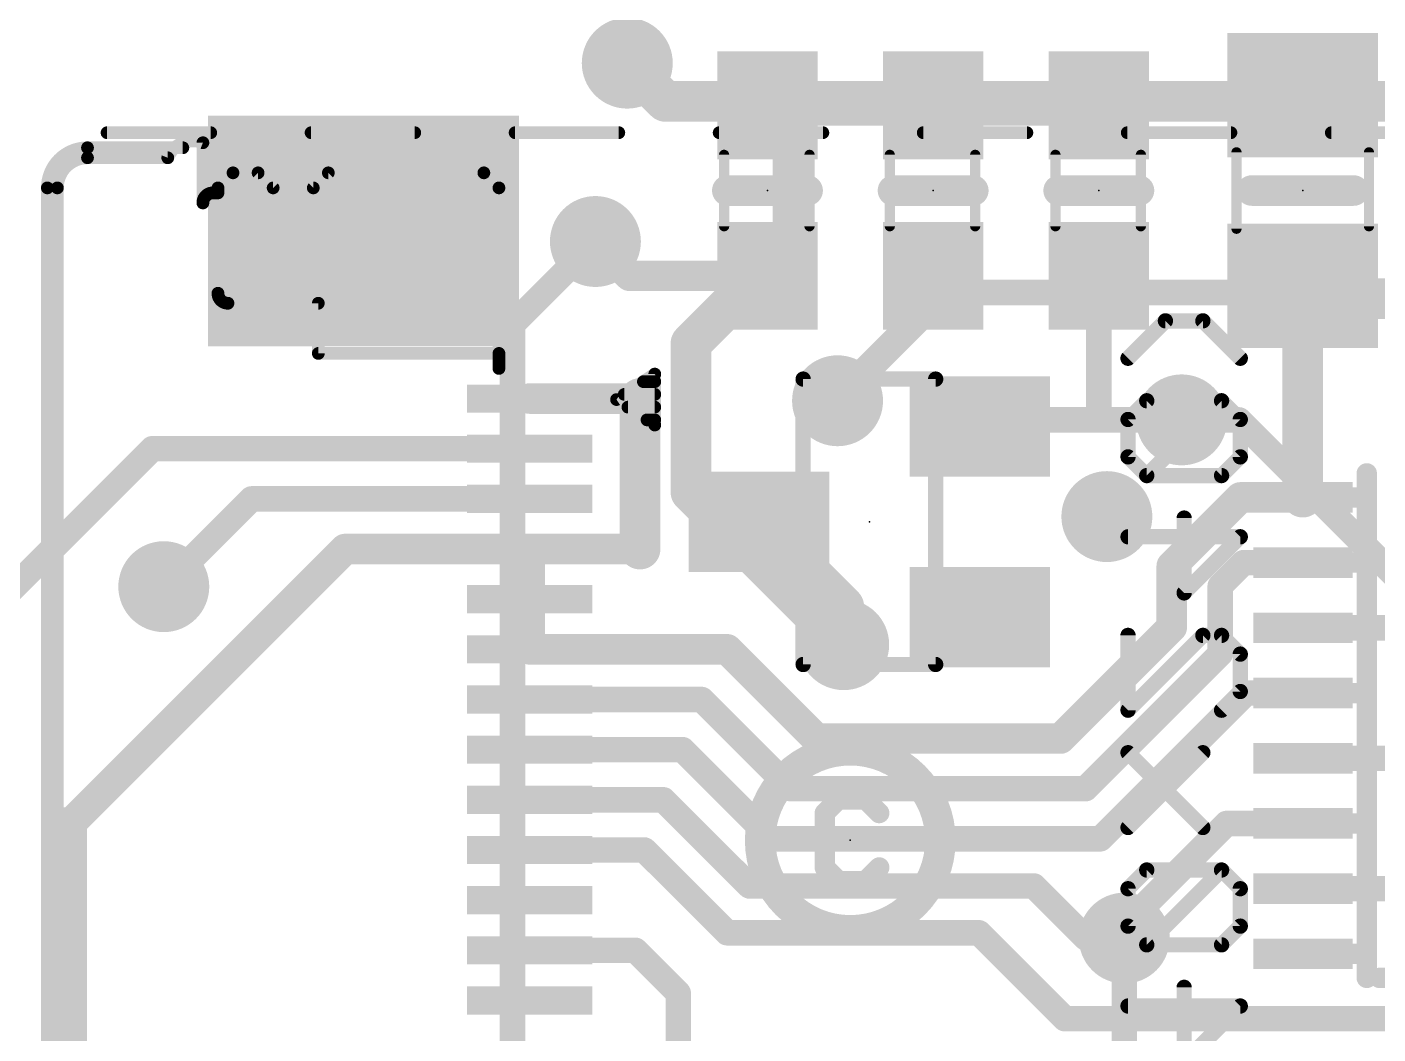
# Model space of a CAD drawing. Extents: x -7.4 to 35.7, y -10.5 to 36.3.
# Drawn here: x 8.5 to 21.96, y 16.61 to 26.65 of the extents above; entities that cross this region are included whole.
import ezdxf

# ---------------------------------------------------------------- set-up
doc = ezdxf.new("R2010")
doc.units = 0
for name, color, linetype in [('1', 12, 'CONTINUOUS'), ('16', 5, 'CONTINUOUS'), ('18', 110, 'CONTINUOUS'), ('21', 40, 'CONTINUOUS'), ('22', 6, 'CONTINUOUS'), ('23', 53, 'CONTINUOUS'), ('51', 253, 'CONTINUOUS')]:
    doc.layers.add(name, color=color, linetype=linetype)

# ---------------------------------------------------------------- blocks, each defined once
blk = doc.blocks.new('RECT')
blk.add_solid([(-0.5, -0.5), (0.5, -0.5), (-0.5, 0.5), (0.5, 0.5)])
blk = doc.blocks.new('ROUNDV')
at = {"const_width": 0.5}
blk.add_lwpolyline([(0, -0.25, 1), (0, 0.25, 1), (0, -0.25)], format="xyb", dxfattribs=at)

msp = doc.modelspace()

# ---------------------------------------------------------------- linework, layer by layer
at = {"layer": '1'}
for points, const_width in [([(14.898, 25.869), (14.478, 26.289)], 0.3048), ([(15.875, 25.869), (14.898, 25.869)], 0.3048), ([(17.526, 25.869), (15.875, 25.869)], 0.4064), ([(19.177, 25.869), (17.526, 25.869)], 0.4064), ([(14.5025, 24.169), (14.1605, 24.511)], 0.3048), ([(15.875, 24.169), (14.5025, 24.169)], 0.3048), ([(17.526, 24.169), (17.526, 23.915)], 0.254), ([(19.177, 24.169), (19.177, 22.733)], 0.254), ([(21.336, 23.942), (21.209, 24.069)], 0.4064), ([(21.209, 24.069), (21.209, 21.9632)], 0.4064), ([(23.211, 23.942), (21.336, 23.942)], 0.4064), ([(17.526, 23.915), (16.5735, 22.9625)], 0.254), ([(14.605, 22.9455), (13.505, 22.9455)], 0.3048), ([(14.605, 21.4455), (14.605, 22.9455)], 0.4064), ([(16.5735, 22.9235), (16.5735, 22.9625)], 0.254), ([(17.991, 22.667), (18.057, 22.733)], 0.254), ([(18.057, 22.733), (19.177, 22.733)], 0.254), ([(19.177, 22.733), (20.0025, 22.733)], 0.254), ([(6.5405, 19.2405), (9.7455, 22.4455)], 0.254), ([(9.7455, 22.4455), (13.505, 22.4455)], 0.254), ([(19.9041, 21.2761), (20.588, 21.96)], 0.3048), ([(20.588, 21.96), (21.2058, 21.96)], 0.3048), ([(21.2058, 21.96), (21.209, 21.9632)], 0.3048), ([(21.209, 21.9632), (21.2122, 21.96)], 0.3048), ([(10.7344, 21.9455), (9.8592, 21.0703)], 0.254), ([(13.505, 21.9455), (10.7344, 21.9455)], 0.254), ([(15.791, 21.717), (16.6346, 20.8734)], 0.4064), ([(11.6665, 21.4455), (8.89, 18.669)], 0.3048), ([(13.505, 21.4455), (11.6665, 21.4455)], 0.3048), ([(13.505, 21.4455), (14.605, 21.4455)], 0.3048), ([(13.505, 20.9455), (13.505, 21.4455)], 0.3048), ([(19.9041, 20.6661), (19.9041, 21.2761)], 0.3048), ([(20.6205, 21.31), (20.3867, 21.0762)], 0.254), ([(21.2122, 21.31), (20.6205, 21.31)], 0.254), ([(20.3867, 20.3983), (20.3867, 21.0762)], 0.254), ([(13.505, 20.4455), (13.505, 20.9455)], 0.3048), ([(16.6346, 20.8734), (16.6346, 20.4923)], 0.4064), ([(18.7945, 19.5565), (19.9041, 20.6661)], 0.3048), ([(21.2122, 20.66), (22.565, 20.66)], 0.254), ([(13.505, 20.4455), (15.4735, 20.4455)], 0.3048), ([(16.3625, 19.5565), (15.4735, 20.4455)], 0.3048), ([(19.0449, 19.0565), (20.3867, 20.3983)], 0.254), ([(13.505, 19.9455), (15.2195, 19.9455)], 0.254), ([(16.1085, 19.0565), (15.2195, 19.9455)], 0.254), ([(19.1915, 18.5565), (20.645, 20.01)], 0.254), ([(20.645, 20.01), (21.2122, 20.01)], 0.254), ([(18.7945, 19.5565), (16.3625, 19.5565)], 0.3048), ([(13.505, 19.4455), (15.029, 19.4455)], 0.254), ([(15.918, 18.5565), (15.029, 19.4455)], 0.254), ([(21.2122, 19.36), (23.4454, 19.36)], 0.254), ([(19.0449, 19.0565), (16.1085, 19.0565)], 0.254), ([(13.505, 18.9455), (14.8385, 18.9455)], 0.254), ([(15.6977, 18.0863), (14.8385, 18.9455)], 0.254), ([(8.89, 18.669), (8.89, 7.62)], 0.4064), ([(20.4502, 18.71), (19.431, 17.6908)], 0.254), ([(20.4502, 18.71), (21.2122, 18.71)], 0.254), ([(19.1915, 18.5565), (15.918, 18.5565)], 0.254), ([(14.648, 18.4455), (13.505, 18.4455)], 0.254), ([(15.4735, 17.62), (14.648, 18.4455)], 0.254), ([(18.5307, 18.0863), (15.6977, 18.0863)], 0.254), ([(19.05, 17.567), (18.5307, 18.0863)], 0.254), ([(21.2122, 18.06), (24.029, 18.06)], 0.254), ([(19.431, 17.567), (19.431, 17.6908)], 0.254), ([(17.9825, 17.62), (15.4735, 17.62)], 0.254), ([(18.8385, 16.764), (17.9825, 17.62)], 0.254), ([(19.431, 17.567), (19.05, 17.567)], 0.254), ([(13.505, 17.4455), (14.5585, 17.4455)], 0.254), ([(14.5585, 17.4455), (14.986, 17.018)], 0.254), ([(14.986, 17.018), (14.986, 14.674)], 0.254), ([(25.273, 16.764), (18.8385, 16.764)], 0.254)]:
    msp.add_lwpolyline(points, dxfattribs=dict(at, const_width=const_width))
for points, const_width in [([(14.5319, 26.3429, 1), (14.4241, 26.2351)], 0.1524), ([(14.898, 25.9452, 1), (14.898, 25.7928)], 0.1524), ([(14.8441, 25.8151, 1), (14.9519, 25.9229)], 0.1524), ([(15.875, 25.9706, 1), (15.875, 25.7674)], 0.2032), ([(15.875, 25.7928, 1), (15.875, 25.9452)], 0.1524), ([(17.526, 25.9706, 1), (17.526, 25.7674)], 0.2032), ([(17.526, 25.7674, 1), (17.526, 25.9706)], 0.2032), ([(19.177, 25.7674, 1), (19.177, 25.9706)], 0.2032), ([(14.2144, 24.5649, 1), (14.1066, 24.4571)], 0.1524), ([(14.5025, 24.2452, 1), (14.5025, 24.0928)], 0.1524), ([(14.4486, 24.1151, 1), (14.5564, 24.2229)], 0.1524), ([(15.875, 24.0928, 1), (15.875, 24.2452)], 0.1524), ([(17.5895, 24.169, 1), (17.4625, 24.169)], 0.127), ([(19.2405, 24.169, 1), (19.1135, 24.169)], 0.127), ([(21.3106, 24.069, 1), (21.1074, 24.069)], 0.2032), ([(21.2808, 24.1408, 1), (21.1372, 23.9972)], 0.2032), ([(21.336, 24.0436, 1), (21.336, 23.8404)], 0.2032), ([(21.2642, 23.8702, 1), (21.4078, 24.0138)], 0.2032), ([(17.4625, 23.915, 1), (17.5895, 23.915)], 0.127), ([(17.5709, 23.8701, 1), (17.4811, 23.9599)], 0.127), ([(13.505, 23.0217, 1), (13.505, 22.8693)], 0.1524), ([(14.7066, 22.9455, 1), (14.5034, 22.9455)], 0.2032), ([(14.605, 22.8693, 1), (14.605, 23.0217)], 0.1524), ([(16.637, 22.9625, 1), (16.51, 22.9625)], 0.127), ([(16.5286, 23.0074, 1), (16.6184, 22.9176)], 0.127), ([(16.51, 22.9235, 1), (16.637, 22.9235)], 0.127), ([(17.9461, 22.7119, 1), (18.0359, 22.6221)], 0.127), ([(18.057, 22.7965, 1), (18.057, 22.6695)], 0.127), ([(18.1019, 22.6881, 1), (18.0121, 22.7779)], 0.127), ([(19.177, 22.7965, 1), (19.177, 22.6695)], 0.127), ([(19.1135, 22.733, 1), (19.2405, 22.733)], 0.127), ([(19.177, 22.6695, 1), (19.177, 22.7965)], 0.127), ([(20.0025, 22.6695, 1), (20.0025, 22.7965)], 0.127), ([(9.7455, 22.509, 1), (9.7455, 22.382)], 0.127), ([(9.7904, 22.4006, 1), (9.7006, 22.4904)], 0.127), ([(13.505, 22.382, 1), (13.505, 22.509)], 0.127), ([(20.588, 22.0362, 1), (20.588, 21.8838)], 0.1524), ([(20.6419, 21.9061, 1), (20.5341, 22.0139)], 0.1524), ([(21.1519, 22.0139, 1), (21.2597, 21.9061)], 0.1524), ([(21.2629, 22.0171, 1), (21.1551, 21.9093)], 0.1524), ([(21.2629, 21.9093, 1), (21.1551, 22.0171)], 0.1524), ([(21.1583, 21.9061, 1), (21.2661, 22.0139)], 0.1524), ([(21.2058, 21.8838, 1), (21.2058, 22.0362)], 0.1524), ([(10.7344, 22.009, 1), (10.7344, 21.882)], 0.127), ([(10.7793, 21.9006, 1), (10.6895, 21.9904)], 0.127), ([(13.505, 21.882, 1), (13.505, 22.009)], 0.127), ([(21.1074, 21.9632, 1), (21.3106, 21.9632)], 0.2032), ([(15.8628, 21.7888, 1), (15.7192, 21.6452)], 0.2032), ([(11.6665, 21.5217, 1), (11.6665, 21.3693)], 0.1524), ([(11.7204, 21.3916, 1), (11.6126, 21.4994)], 0.1524), ([(13.505, 21.5217, 1), (13.505, 21.3693)], 0.1524), ([(13.5812, 21.4455, 1), (13.4288, 21.4455)], 0.1524), ([(13.505, 21.3693, 1), (13.505, 21.5217)], 0.1524), ([(14.5034, 21.4455, 1), (14.7066, 21.4455)], 0.2032), ([(14.605, 21.3693, 1), (14.605, 21.5217)], 0.1524), ([(19.9803, 21.2761, 1), (19.8279, 21.2761)], 0.1524), ([(19.8502, 21.33, 1), (19.958, 21.2222)], 0.1524), ([(20.6205, 21.3735, 1), (20.6205, 21.2465)], 0.127), ([(20.6654, 21.2651, 1), (20.5756, 21.3549)], 0.127), ([(21.2122, 21.2465, 1), (21.2122, 21.3735)], 0.127), ([(9.8143, 21.1152, 1), (9.9041, 21.0254)], 0.127), ([(20.4502, 21.0762, 1), (20.3232, 21.0762)], 0.127), ([(20.3418, 21.1211, 1), (20.4316, 21.0313)], 0.127), ([(13.5812, 20.9455, 1), (13.4288, 20.9455)], 0.1524), ([(13.4288, 20.9455, 1), (13.5812, 20.9455)], 0.1524), ([(16.7362, 20.8734, 1), (16.533, 20.8734)], 0.2032), ([(16.5628, 20.8016, 1), (16.7064, 20.9452)], 0.2032), ([(19.8279, 20.6661, 1), (19.9803, 20.6661)], 0.1524), ([(19.958, 20.6122, 1), (19.8502, 20.72)], 0.1524), ([(21.2122, 20.7235, 1), (21.2122, 20.5965)], 0.127), ([(13.505, 20.5217, 1), (13.505, 20.3693)], 0.1524), ([(15.5274, 20.4994, 1), (15.4196, 20.3916)], 0.1524), ([(15.4735, 20.3693, 1), (15.4735, 20.5217)], 0.1524), ([(13.4288, 20.4455, 1), (13.5812, 20.4455)], 0.1524), ([(16.533, 20.4923, 1), (16.7362, 20.4923)], 0.2032), ([(20.4316, 20.3534, 1), (20.3418, 20.4432)], 0.127), ([(20.3232, 20.3983, 1), (20.4502, 20.3983)], 0.127), ([(13.505, 20.009, 1), (13.505, 19.882)], 0.127), ([(15.2644, 19.9904, 1), (15.1746, 19.9006)], 0.127), ([(15.2195, 19.882, 1), (15.2195, 20.009)], 0.127), ([(20.645, 20.0735, 1), (20.645, 19.9465)], 0.127), ([(20.6899, 19.9651, 1), (20.6001, 20.0549)], 0.127), ([(21.2122, 19.9465, 1), (21.2122, 20.0735)], 0.127), ([(16.3625, 19.6327, 1), (16.3625, 19.4803)], 0.1524), ([(16.3086, 19.5026, 1), (16.4164, 19.6104)], 0.1524), ([(18.7406, 19.6104, 1), (18.8484, 19.5026)], 0.1524), ([(18.7945, 19.4803, 1), (18.7945, 19.6327)], 0.1524), ([(13.505, 19.509, 1), (13.505, 19.382)], 0.127), ([(15.0739, 19.4904, 1), (14.9841, 19.4006)], 0.127), ([(15.029, 19.382, 1), (15.029, 19.509)], 0.127), ([(21.2122, 19.4235, 1), (21.2122, 19.2965)], 0.127), ([(16.1085, 19.12, 1), (16.1085, 18.993)], 0.127), ([(16.0636, 19.0116, 1), (16.1534, 19.1014)], 0.127), ([(19, 19.1014, 1), (19.0898, 19.0116)], 0.127), ([(19.0449, 18.993, 1), (19.0449, 19.12)], 0.127), ([(13.505, 19.009, 1), (13.505, 18.882)], 0.127), ([(14.8834, 18.9904, 1), (14.7936, 18.9006)], 0.127), ([(14.8385, 18.882, 1), (14.8385, 19.009)], 0.127), ([(8.9916, 18.669, 1), (8.7884, 18.669)], 0.2032), ([(8.8361, 18.7229, 1), (8.9439, 18.6151)], 0.1524), ([(20.4502, 18.7735, 1), (20.4502, 18.6465)], 0.127), ([(20.4951, 18.6651, 1), (20.4053, 18.7549)], 0.127), ([(21.2122, 18.6465, 1), (21.2122, 18.7735)], 0.127), ([(15.918, 18.62, 1), (15.918, 18.493)], 0.127), ([(15.8731, 18.5116, 1), (15.9629, 18.6014)], 0.127), ([(19.1466, 18.6014, 1), (19.2364, 18.5116)], 0.127), ([(19.1915, 18.493, 1), (19.1915, 18.62)], 0.127), ([(13.505, 18.509, 1), (13.505, 18.382)], 0.127), ([(14.6929, 18.4904, 1), (14.6031, 18.4006)], 0.127), ([(14.648, 18.382, 1), (14.648, 18.509)], 0.127), ([(15.6977, 18.1498, 1), (15.6977, 18.0228)], 0.127), ([(15.6528, 18.0414, 1), (15.7426, 18.1312)], 0.127), ([(18.5756, 18.1312, 1), (18.4858, 18.0414)], 0.127), ([(18.5307, 18.0228, 1), (18.5307, 18.1498)], 0.127), ([(21.2122, 18.1235, 1), (21.2122, 17.9965)], 0.127), ([(19.4945, 17.6908, 1), (19.3675, 17.6908)], 0.127), ([(19.3861, 17.7357, 1), (19.4759, 17.6459)], 0.127), ([(15.4735, 17.6835, 1), (15.4735, 17.5565)], 0.127), ([(15.4286, 17.5751, 1), (15.5184, 17.6649)], 0.127), ([(18.0274, 17.6649, 1), (17.9376, 17.5751)], 0.127), ([(17.9825, 17.5565, 1), (17.9825, 17.6835)], 0.127), ([(19.05, 17.6305, 1), (19.05, 17.5035)], 0.127), ([(19.0051, 17.5221, 1), (19.0949, 17.6119)], 0.127), ([(19.431, 17.5035, 1), (19.431, 17.6305)], 0.127), ([(13.505, 17.509, 1), (13.505, 17.382)], 0.127), ([(14.6034, 17.4904, 1), (14.5136, 17.4006)], 0.127), ([(14.5585, 17.382, 1), (14.5585, 17.509)], 0.127), ([(19.3675, 17.567, 1), (19.4945, 17.567)], 0.127), ([(15.0495, 17.018, 1), (14.9225, 17.018)], 0.127), ([(14.9411, 16.9731, 1), (15.0309, 17.0629)], 0.127), ([(18.8385, 16.8275, 1), (18.8385, 16.7005)], 0.127), ([(18.7936, 16.7191, 1), (18.8834, 16.8089)], 0.127)]:
    msp.add_lwpolyline(points, format="xyb", dxfattribs=dict(at, const_width=const_width))
at = {"layer": '16'}
for points, const_width in [([(14.478, 26.289), (14.859, 25.908)], 0.4064), ([(16.129, 25.908), (14.859, 25.908)], 0.4064), ([(16.129, 24.511), (16.129, 25.908)], 0.4064), ([(16.129, 25.908), (32.258, 25.908)], 0.4064), ([(14.1605, 24.511), (13.335, 23.6855)], 0.254), ([(15.113, 23.495), (16.129, 24.511)], 0.4064), ([(16.5735, 22.9235), (17.653, 24.003)], 0.254), ([(17.653, 24.003), (22.225, 24.003)], 0.254), ([(13.335, 23.6855), (13.335, 8.9535)], 0.254), ([(15.113, 22.0139), (15.113, 23.495)], 0.4064), ([(20.0025, 22.733), (20.574, 22.733)], 0.254), ([(22.3838, 20.9232), (20.574, 22.733)], 0.254), ([(16.6346, 20.4923), (15.113, 22.0139)], 0.4064), ([(19.431, 6.985), (19.431, 17.567)], 0.254)]:
    msp.add_lwpolyline(points, dxfattribs=dict(at, const_width=const_width))
for points, const_width in [([(14.5498, 26.3608, 1), (14.4062, 26.2172)], 0.2032), ([(14.859, 26.0096, 1), (14.859, 25.8064)], 0.2032), ([(14.7872, 25.8362, 1), (14.9308, 25.9798)], 0.2032), ([(16.2306, 25.908, 1), (16.0274, 25.908)], 0.2032), ([(16.129, 26.0096, 1), (16.129, 25.8064)], 0.2032), ([(16.129, 25.8064, 1), (16.129, 26.0096)], 0.2032), ([(14.2054, 24.4661, 1), (14.1156, 24.5559)], 0.127), ([(16.2008, 24.4392, 1), (16.0572, 24.5828)], 0.2032), ([(16.0274, 24.511, 1), (16.2306, 24.511)], 0.2032), ([(17.653, 24.0665, 1), (17.653, 23.9395)], 0.127), ([(17.6979, 23.9581, 1), (17.6081, 24.0479)], 0.127), ([(13.3985, 23.6855, 1), (13.2715, 23.6855)], 0.127), ([(13.2901, 23.7304, 1), (13.3799, 23.6406)], 0.127), ([(15.2146, 23.495, 1), (15.0114, 23.495)], 0.2032), ([(15.0412, 23.5668, 1), (15.1848, 23.4232)], 0.2032), ([(16.5286, 22.9684, 1), (16.6184, 22.8786)], 0.127), ([(20.0025, 22.7965, 1), (20.0025, 22.6695)], 0.127), ([(20.6189, 22.7779, 1), (20.5291, 22.6881)], 0.127), ([(20.574, 22.6695, 1), (20.574, 22.7965)], 0.127), ([(15.1848, 22.0857, 1), (15.0412, 21.9421)], 0.2032), ([(15.0114, 22.0139, 1), (15.2146, 22.0139)], 0.2032), ([(16.5628, 20.4205, 1), (16.7064, 20.5641)], 0.2032), ([(19.4945, 17.567, 1), (19.3675, 17.567)], 0.127)]:
    msp.add_lwpolyline(points, format="xyb", dxfattribs=dict(at, const_width=const_width))
at = {"layer": '21'}
for points, const_width in [([(9.099, 25.4455, 0.4142), (8.699, 25.0455)], 0.127), ([(9.099, 25.4773, 1), (9.099, 25.4138)], 0.0635), ([(9.099, 25.4138, 1), (9.099, 25.4773)], 0.0635), ([(10.049, 25.4138, 1), (10.049, 25.4773)], 0.0635), ([(8.7308, 25.0455, 1), (8.6672, 25.0455)], 0.0635), ([(8.6672, 25.0455, 1), (8.7308, 25.0455)], 0.0635), ([(15.475, 25.0952, 1), (15.475, 24.9428)], 0.1524), ([(16.275, 24.9428, 1), (16.275, 25.0952)], 0.1524), ([(17.126, 25.0952, 1), (17.126, 24.9428)], 0.1524), ([(17.926, 24.9428, 1), (17.926, 25.0952)], 0.1524), ([(18.777, 25.0952, 1), (18.777, 24.9428)], 0.1524), ([(19.577, 24.9428, 1), (19.577, 25.0952)], 0.1524), ([(20.701, 25.0952, 1), (20.701, 24.9428)], 0.1524), ([(21.717, 24.9428, 1), (21.717, 25.0952)], 0.1524), ([(14.6387, 23.1457, 1), (14.6387, 23.0823)], 0.0635), ([(14.7838, 23.1895, 1), (14.7203, 23.1895)], 0.0635), ([(14.7696, 23.1631, 1), (14.7344, 23.2159)], 0.0635), ([(14.752, 23.0823, 1), (14.752, 23.1457)], 0.0635), ([(14.4482, 23.0188, 1), (14.4482, 22.9553)], 0.0635), ([(14.752, 22.9553, 1), (14.752, 23.0188)], 0.0635), ([(14.3886, 22.9619, 1), (14.3534, 22.9091)], 0.0635), ([(14.3534, 22.9619, 1), (14.3886, 22.9091)], 0.0635), ([(14.4843, 22.8917, 1), (14.4843, 22.8283)], 0.0635), ([(14.752, 22.8283, 1), (14.752, 22.8917)], 0.0635), ([(14.6748, 22.7647, 1), (14.6748, 22.7013)], 0.0635), ([(14.752, 22.7013, 1), (14.752, 22.7647)], 0.0635), ([(14.7203, 22.6815, 1), (14.7838, 22.6815)], 0.0635), ([(14.7344, 22.6551, 1), (14.7696, 22.7079)], 0.0635), ([(16.7005, 17.644, 1), (16.7005, 19.44, 1), (16.7005, 17.644)], 0.3048), ([(16.5821, 18.9999, 1), (16.5821, 18.8983)], 0.1016), ([(16.618, 18.9132, 1), (16.5462, 18.985)], 0.1016), ([(16.8892, 18.985, 1), (16.8173, 18.9132)], 0.1016), ([(16.8532, 18.8983, 1), (16.8532, 18.9999)], 0.1016), ([(16.4973, 18.8135, 1), (16.3957, 18.8135)], 0.1016), ([(16.4106, 18.8494, 1), (16.4824, 18.7776)], 0.1016), ([(16.9529, 18.7776, 1), (17.0247, 18.8494)], 0.1016), ([(16.4824, 18.3071, 1), (16.4106, 18.2353)], 0.1016), ([(16.3957, 18.2712, 1), (16.4973, 18.2712)], 0.1016), ([(17.0247, 18.2353, 1), (16.9529, 18.3071)], 0.1016), ([(16.5821, 18.1864, 1), (16.5821, 18.0848)], 0.1016), ([(16.5462, 18.0997, 1), (16.618, 18.1715)], 0.1016), ([(16.8173, 18.1715, 1), (16.8892, 18.0997)], 0.1016), ([(16.8532, 18.0848, 1), (16.8532, 18.1864)], 0.1016), ([(21.9742, 17.2212, 1), (21.9742, 17.1196)], 0.1016)]:
    msp.add_lwpolyline(points, format="xyb", dxfattribs=dict(at, const_width=const_width))
for points, const_width in [([(10.049, 25.4455), (9.099, 25.4455)], 0.127), ([(8.699, 25.0455), (8.699, 8.8455)], 0.127), ([(15.475, 25.019), (16.275, 25.019)], 0.3048), ([(17.126, 25.019), (17.926, 25.019)], 0.3048), ([(18.777, 25.019), (19.577, 25.019)], 0.3048), ([(20.701, 25.019), (21.717, 25.019)], 0.3048), ([(14.371, 22.9355), (14.752, 23.1895)], 0.127), ([(14.6387, 23.114), (14.752, 23.114)], 0.127), ([(14.752, 23.1895), (14.752, 22.6815)], 0.127), ([(14.4482, 22.987), (14.752, 22.987)], 0.127), ([(14.752, 22.6815), (14.371, 22.9355)], 0.127), ([(14.4843, 22.86), (14.752, 22.86)], 0.127), ([(14.6748, 22.733), (14.752, 22.733)], 0.127), ([(16.5821, 18.9491), (16.4465, 18.8135)], 0.2032), ([(16.8532, 18.9491), (16.5821, 18.9491)], 0.2032), ([(16.9888, 18.8135), (16.8532, 18.9491)], 0.2032), ([(16.4465, 18.8135), (16.4465, 18.2712)], 0.2032), ([(16.4465, 18.2712), (16.5821, 18.1356)], 0.2032), ([(16.8532, 18.1356), (16.9888, 18.2712)], 0.2032), ([(16.5821, 18.1356), (16.8532, 18.1356)], 0.2032), ([(26.2858, 17.1704), (21.9742, 17.1704)], 0.2032)]:
    msp.add_lwpolyline(points, dxfattribs=dict(at, const_width=const_width))
at = {"layer": '22'}
for points, const_width in [([(9.2937, 25.6273, 1), (9.2937, 25.5638)], 0.0635), ([(10.327, 25.5638, 1), (10.327, 25.6273)], 0.0635), ([(11.327, 25.6273, 1), (11.327, 25.5638)], 0.0635), ([(12.3603, 25.5638, 1), (12.3603, 25.6273)], 0.0635), ([(13.3603, 25.6273, 1), (13.3603, 25.5638)], 0.0635), ([(14.3937, 25.5638, 1), (14.3937, 25.6273)], 0.0635), ([(15.3937, 25.6273, 1), (15.3937, 25.5638)], 0.0635), ([(16.427, 25.5638, 1), (16.427, 25.6273)], 0.0635), ([(17.427, 25.6273, 1), (17.427, 25.5638)], 0.0635), ([(18.4603, 25.5638, 1), (18.4603, 25.6273)], 0.0635), ([(19.4603, 25.6273, 1), (19.4603, 25.5638)], 0.0635), ([(20.4937, 25.5638, 1), (20.4937, 25.6273)], 0.0635), ([(21.4937, 25.6273, 1), (21.4937, 25.5638)], 0.0635), ([(19.841, 23.758, 1), (19.841, 23.6818)], 0.0762), ([(19.868, 23.693, 1), (19.8141, 23.7468)], 0.0762), ([(20.2408, 23.7468, 1), (20.187, 23.693)], 0.0762), ([(20.2139, 23.6818, 1), (20.2139, 23.758)], 0.0762), ([(19.4413, 23.374, 1), (19.4951, 23.3201)], 0.0762), ([(20.5598, 23.3201, 1), (20.6137, 23.374)], 0.0762), ([(19.6546, 22.9615, 1), (19.6546, 22.8853)], 0.0762), ([(19.6816, 22.8964, 1), (19.6277, 22.9503)], 0.0762), ([(20.4273, 22.9503, 1), (20.3734, 22.8964)], 0.0762), ([(20.4273, 22.8964, 1), (20.3734, 22.9503)], 0.0762), ([(20.4003, 22.8853, 1), (20.4003, 22.9615)], 0.0762), ([(19.5063, 22.7369, 1), (19.4301, 22.7369)], 0.0762), ([(19.4413, 22.7639, 1), (19.4951, 22.71)], 0.0762), ([(20.6249, 22.7369, 1), (20.5487, 22.7369)], 0.0762), ([(20.5598, 22.71, 1), (20.6137, 22.7639)], 0.0762), ([(19.4951, 22.391, 1), (19.4413, 22.3371)], 0.0762), ([(19.4301, 22.3641, 1), (19.5063, 22.3641)], 0.0762), ([(20.5487, 22.3641, 1), (20.6249, 22.3641)], 0.0762), ([(20.6137, 22.3371, 1), (20.5598, 22.391)], 0.0762), ([(19.6546, 22.2158, 1), (19.6546, 22.1396)], 0.0762), ([(19.6277, 22.2046, 1), (19.6816, 22.1507)], 0.0762), ([(19.6277, 22.1507, 1), (19.6816, 22.2046)], 0.0762), ([(20.3734, 22.2046, 1), (20.4273, 22.1507)], 0.0762), ([(20.4003, 22.1396, 1), (20.4003, 22.2158)], 0.0762), ([(20.0656, 21.754, 1), (19.9894, 21.754)], 0.0762), ([(19.4682, 21.6056, 1), (19.4682, 21.5294)], 0.0762), ([(20.6137, 21.5406, 1), (20.5598, 21.5945)], 0.0762), ([(20.5868, 21.5294, 1), (20.5868, 21.6056)], 0.0762), ([(20.0005, 21.0352, 1), (20.0544, 20.9813)], 0.0762), ([(19.9894, 21.0083, 1), (20.0656, 21.0083)], 0.0762), ([(19.5063, 20.5846, 1), (19.4301, 20.5846)], 0.0762), ([(20.2139, 20.6227, 1), (20.2139, 20.5465)], 0.0762), ([(20.2408, 20.5576, 1), (20.187, 20.6115)], 0.0762), ([(20.4273, 20.6115, 1), (20.3734, 20.5576)], 0.0762), ([(20.4003, 20.5465, 1), (20.4003, 20.6227)], 0.0762), ([(20.6249, 20.3981, 1), (20.5487, 20.3981)], 0.0762), ([(20.5598, 20.3712, 1), (20.6137, 20.4251)], 0.0762), ([(20.5487, 20.0253, 1), (20.6249, 20.0253)], 0.0762), ([(20.6137, 19.9983, 1), (20.5598, 20.0522)], 0.0762), ([(19.4413, 19.8658, 1), (19.4951, 19.8119)], 0.0762), ([(19.4301, 19.8389, 1), (19.5063, 19.8389)], 0.0762), ([(20.3734, 19.8658, 1), (20.4273, 19.8119)], 0.0762), ([(19.4951, 19.4421, 1), (19.4413, 19.3882)], 0.0762), ([(20.2408, 19.3882, 1), (20.187, 19.4421)], 0.0762), ([(19.4413, 18.6964, 1), (19.4951, 18.6425)], 0.0762), ([(20.187, 18.6425, 1), (20.2408, 18.6964)], 0.0762), ([(19.6546, 18.2839, 1), (19.6546, 18.2077)], 0.0762), ([(19.6816, 18.2188, 1), (19.6277, 18.2727)], 0.0762), ([(20.4273, 18.2727, 1), (20.3734, 18.2188)], 0.0762), ([(20.4273, 18.2188, 1), (20.3734, 18.2727)], 0.0762), ([(20.4003, 18.2077, 1), (20.4003, 18.2839)], 0.0762), ([(19.5063, 18.0593, 1), (19.4301, 18.0593)], 0.0762), ([(19.4413, 18.0863, 1), (19.4951, 18.0324)], 0.0762), ([(20.6249, 18.0593, 1), (20.5487, 18.0593)], 0.0762), ([(20.5598, 18.0324, 1), (20.6137, 18.0863)], 0.0762), ([(19.4301, 17.6865, 1), (19.5063, 17.6865)], 0.0762), ([(19.4951, 17.7134, 1), (19.4413, 17.6596)], 0.0762), ([(20.5487, 17.6865, 1), (20.6249, 17.6865)], 0.0762), ([(20.6137, 17.6596, 1), (20.5598, 17.7134)], 0.0762), ([(19.6546, 17.5382, 1), (19.6546, 17.462)], 0.0762), ([(19.6277, 17.527, 1), (19.6816, 17.4731)], 0.0762), ([(19.6277, 17.4731, 1), (19.6816, 17.527)], 0.0762), ([(20.3734, 17.527, 1), (20.4273, 17.4731)], 0.0762), ([(20.4003, 17.462, 1), (20.4003, 17.5382)], 0.0762), ([(20.0656, 17.0764, 1), (19.9894, 17.0764)], 0.0762), ([(19.4682, 16.928, 1), (19.4682, 16.8518)], 0.0762), ([(20.6137, 16.863, 1), (20.5598, 16.9169)], 0.0762), ([(20.5868, 16.8518, 1), (20.5868, 16.928)], 0.0762)]:
    msp.add_lwpolyline(points, format="xyb", dxfattribs=dict(at, const_width=const_width))
for points, const_width in [([(10.327, 25.5955), (9.2937, 25.5955)], 0.127), ([(12.3603, 25.5955), (11.327, 25.5955)], 0.127), ([(14.3937, 25.5955), (13.3603, 25.5955)], 0.127), ([(16.427, 25.5955), (15.3937, 25.5955)], 0.127), ([(18.4603, 25.5955), (17.427, 25.5955)], 0.127), ([(20.4937, 25.5955), (19.4603, 25.5955)], 0.127), ([(22.527, 25.5955), (21.4937, 25.5955)], 0.127), ([(19.4682, 23.3471), (19.841, 23.7199)], 0.1524), ([(19.841, 23.7199), (20.2139, 23.7199)], 0.1524), ([(20.2139, 23.7199), (20.5868, 23.3471)], 0.1524), ([(19.6546, 22.9234), (19.4682, 22.7369)], 0.1524), ([(20.4003, 22.9234), (19.6546, 22.9234)], 0.1524), ([(19.6546, 22.1777), (20.4003, 22.9234)], 0.1524), ([(20.5868, 22.7369), (20.4003, 22.9234)], 0.1524), ([(19.4682, 22.7369), (19.4682, 22.3641)], 0.1524), ([(20.5868, 22.3641), (20.5868, 22.7369)], 0.1524), ([(19.4682, 22.3641), (19.6546, 22.1777)], 0.1524), ([(20.4003, 22.1777), (20.5868, 22.3641)], 0.1524), ([(19.6546, 22.1777), (20.4003, 22.1777)], 0.1524), ([(20.0275, 21.0083), (20.0275, 21.754)], 0.1524), ([(19.4682, 21.5675), (20.5868, 21.5675)], 0.1524), ([(20.5868, 21.5675), (20.0275, 21.0083)], 0.1524), ([(19.4682, 20.5846), (19.4682, 19.8389)], 0.1524), ([(19.4682, 19.8389), (20.2139, 20.5846)], 0.1524), ([(20.2139, 20.5846), (20.4003, 20.5846)], 0.1524), ([(20.4003, 20.5846), (20.5868, 20.3981)], 0.1524), ([(20.5868, 20.3981), (20.5868, 20.0253)], 0.1524), ([(20.5868, 20.0253), (20.4003, 19.8389)], 0.1524), ([(20.2139, 18.6695), (19.4682, 19.4152)], 0.1524), ([(19.4682, 18.6695), (20.2139, 19.4152)], 0.1524), ([(19.6546, 18.2458), (19.4682, 18.0593)], 0.1524), ([(20.4003, 18.2458), (19.6546, 18.2458)], 0.1524), ([(19.6546, 17.5001), (20.4003, 18.2458)], 0.1524), ([(20.5868, 18.0593), (20.4003, 18.2458)], 0.1524), ([(19.4682, 18.0593), (19.4682, 17.6865)], 0.1524), ([(20.5868, 17.6865), (20.5868, 18.0593)], 0.1524), ([(19.4682, 17.6865), (19.6546, 17.5001)], 0.1524), ([(20.4003, 17.5001), (20.5868, 17.6865)], 0.1524), ([(19.6546, 17.5001), (20.4003, 17.5001)], 0.1524), ([(20.0275, 16.3307), (20.0275, 17.0764)], 0.1524), ([(19.4682, 16.8899), (20.5868, 16.8899)], 0.1524), ([(20.5868, 16.8899), (20.0275, 16.3307)], 0.1524)]:
    msp.add_lwpolyline(points, dxfattribs=dict(at, const_width=const_width))
at = {"layer": '23'}
for p in [(15.875, 25.019), (17.526, 25.019), (19.177, 25.019), (21.209, 25.019), (16.891, 21.717), (16.7005, 18.542)]:
    msp.add_point(p, dxfattribs=at)
at = {"layer": '51'}
for points, const_width in [([(10.249, 25.4955, 0.4142), (9.899, 25.3455)], 0.127), ([(10.2808, 25.4955, 1), (10.2172, 25.4955)], 0.0635), ([(10.2372, 25.466, 1), (10.2608, 25.525)], 0.0635), ([(20.5744, 25.4, 1), (20.5236, 25.4)], 0.0508), ([(21.8944, 25.4, 1), (21.8436, 25.4)], 0.0508), ([(9.099, 25.3455, 0.4142), (8.799, 25.0455)], 0.127), ([(9.099, 25.3773, 1), (9.099, 25.3138)], 0.0635), ([(9.099, 25.3138, 1), (9.099, 25.3773)], 0.0635), ([(9.8695, 25.3573, 1), (9.9285, 25.3337)], 0.0635), ([(9.899, 25.3138, 1), (9.899, 25.3773)], 0.0635), ([(15.4684, 25.375, 1), (15.4176, 25.375)], 0.0508), ([(16.3194, 25.375, 1), (16.2686, 25.375)], 0.0508), ([(17.1194, 25.375, 1), (17.0686, 25.375)], 0.0508), ([(17.9704, 25.375, 1), (17.9196, 25.375)], 0.0508), ([(18.7704, 25.375, 1), (18.7196, 25.375)], 0.0508), ([(19.6214, 25.375, 1), (19.5706, 25.375)], 0.0508), ([(10.549, 25.1955, 0.4142), (10.399, 25.0455)], 0.127), ([(10.549, 25.2273, 1), (10.549, 25.1638)], 0.0635), ([(10.549, 25.1638, 1), (10.549, 25.2273)], 0.0635), ([(10.8215, 25.218, 1), (10.7765, 25.173)], 0.0635), ([(10.799, 25.1638, 1), (10.799, 25.2273)], 0.0635), ([(11.499, 25.2273, 1), (11.499, 25.1638)], 0.0635), ([(11.5215, 25.173, 1), (11.4765, 25.218)], 0.0635), ([(13.199, 25.0455, 0.4142), (13.049, 25.1955)], 0.127), ([(13.049, 25.2273, 1), (13.049, 25.1638)], 0.0635), ([(13.049, 25.1638, 1), (13.049, 25.2273)], 0.0635), ([(8.8308, 25.0455, 1), (8.7673, 25.0455)], 0.0635), ([(8.7673, 25.0455, 1), (8.8308, 25.0455)], 0.0635), ([(10.349, 24.9955, 0.4142), (10.249, 24.8955)], 0.127), ([(10.349, 25.0272, 1), (10.349, 24.9638)], 0.0635), ([(10.349, 24.9638, 1), (10.349, 25.0272)], 0.0635), ([(10.4308, 25.0455, 1), (10.3673, 25.0455)], 0.0635), ([(10.3673, 25.0455, 1), (10.4308, 25.0455)], 0.0635), ([(10.4308, 24.9955, 1), (10.3673, 24.9955)], 0.0635), ([(10.399, 24.9638, 1), (10.399, 25.0272)], 0.0635), ([(10.949, 25.0772, 1), (10.949, 25.0138)], 0.0635), ([(10.9265, 25.023, 1), (10.9715, 25.068)], 0.0635), ([(11.3265, 25.068, 1), (11.3715, 25.023)], 0.0635), ([(11.349, 25.0138, 1), (11.349, 25.0772)], 0.0635), ([(13.2308, 25.0455, 1), (13.1672, 25.0455)], 0.0635), ([(13.1672, 25.0455, 1), (13.2308, 25.0455)], 0.0635), ([(10.2172, 24.8955, 1), (10.2808, 24.8955)], 0.0635), ([(10.2172, 24.8955, 1), (10.2808, 24.8955)], 0.0635), ([(10.3673, 24.9955, 1), (10.4308, 24.9955)], 0.0635), ([(15.4176, 24.663, 1), (15.4684, 24.663)], 0.0508), ([(16.2686, 24.663, 1), (16.3194, 24.663)], 0.0508), ([(17.0686, 24.663, 1), (17.1194, 24.663)], 0.0508), ([(17.9196, 24.663, 1), (17.9704, 24.663)], 0.0508), ([(18.7196, 24.663, 1), (18.7704, 24.663)], 0.0508), ([(19.5706, 24.663, 1), (19.6214, 24.663)], 0.0508), ([(20.5236, 24.638, 1), (20.5744, 24.638)], 0.0508), ([(21.8436, 24.663, 1), (21.8944, 24.663)], 0.0508), ([(10.399, 23.9955, 0.4142), (10.499, 23.8955)], 0.127), ([(10.4308, 23.9955, 1), (10.3673, 23.9955)], 0.0635), ([(10.3673, 23.9955, 1), (10.4308, 23.9955)], 0.0635), ([(10.499, 23.9273, 1), (10.499, 23.8638)], 0.0635), ([(10.499, 23.8638, 1), (10.499, 23.9273)], 0.0635), ([(11.4308, 23.8955, 1), (11.3673, 23.8955)], 0.0635), ([(11.399, 23.8638, 1), (11.399, 23.9273)], 0.0635), ([(11.399, 23.4273, 1), (11.399, 23.3638)], 0.0635), ([(11.3673, 23.3955, 1), (11.4308, 23.3955)], 0.0635), ([(13.2308, 23.3955, 1), (13.1672, 23.3955)], 0.0635), ([(13.1672, 23.3955, 1), (13.2308, 23.3955)], 0.0635), ([(13.199, 23.3638, 1), (13.199, 23.4273)], 0.0635), ([(13.1672, 23.2455, 1), (13.2308, 23.2455)], 0.0635), ([(16.2306, 23.1775, 1), (16.2306, 23.1013)], 0.0762), ([(16.2687, 23.1394, 1), (16.1925, 23.1394)], 0.0762), ([(17.5895, 23.1394, 1), (17.5133, 23.1394)], 0.0762), ([(17.5514, 23.1013, 1), (17.5514, 23.1775)], 0.0762), ([(21.898, 22.1996, 1), (21.7964, 22.1996)], 0.1016), ([(16.2306, 20.3327, 1), (16.2306, 20.2565)], 0.0762), ([(16.1925, 20.2946, 1), (16.2687, 20.2946)], 0.0762), ([(17.5133, 20.2946, 1), (17.5895, 20.2946)], 0.0762), ([(17.5514, 20.2565, 1), (17.5514, 20.3327)], 0.0762), ([(21.7964, 17.1704, 1), (21.898, 17.1704)], 0.1016)]:
    msp.add_lwpolyline(points, format="xyb", dxfattribs=dict(at, const_width=const_width))
for points, const_width in [([(10.249, 24.8955), (10.249, 25.4955)], 0.127), ([(20.549, 24.638), (20.549, 25.4)], 0.1016), ([(21.869, 24.663), (21.869, 25.4)], 0.1016), ([(9.899, 25.3455), (9.099, 25.3455)], 0.127), ([(15.443, 24.663), (15.443, 25.375)], 0.1016), ([(16.294, 24.663), (16.294, 25.375)], 0.1016), ([(17.094, 24.663), (17.094, 25.375)], 0.1016), ([(17.945, 24.663), (17.945, 25.375)], 0.1016), ([(18.745, 24.663), (18.745, 25.375)], 0.1016), ([(19.596, 24.663), (19.596, 25.375)], 0.1016), ([(10.799, 25.1955), (10.549, 25.1955)], 0.127), ([(10.949, 25.0455), (10.799, 25.1955)], 0.127), ([(11.499, 25.1955), (11.349, 25.0455)], 0.127), ([(13.049, 25.1955), (11.499, 25.1955)], 0.127), ([(8.799, 25.0455), (8.799, 8.8455)], 0.127), ([(10.399, 24.9955), (10.349, 24.9955)], 0.127), ([(10.399, 25.0455), (10.399, 24.9955)], 0.127), ([(10.399, 24.9955), (10.399, 23.9955)], 0.127), ([(11.349, 25.0455), (10.949, 25.0455)], 0.127), ([(13.199, 23.3955), (13.199, 25.0455)], 0.127), ([(10.499, 23.8955), (11.399, 23.8955)], 0.127), ([(11.399, 23.8955), (11.399, 23.3955)], 0.127), ([(11.399, 23.3955), (13.199, 23.3955)], 0.127), ([(13.199, 23.2455), (13.199, 23.3955)], 0.127), ([(16.2306, 23.1394), (17.5514, 23.1394)], 0.1524), ([(16.2306, 20.2946), (16.2306, 23.1394)], 0.1524), ([(17.5514, 23.1394), (17.5514, 20.2946)], 0.1524), ([(21.8472, 22.1996), (21.8472, 17.1704)], 0.2032), ([(17.5514, 20.2946), (16.2306, 20.2946)], 0.1524)]:
    msp.add_lwpolyline(points, dxfattribs=dict(at, const_width=const_width))

# ---------------------------------------------------------------- block references
at = {"layer": '1'}
for p, xscale, yscale, rotation in [((21.209, 25.969), 1.24, 1.5, 90), ((11.849, 24.6155), 2.3, 3.1, 270), ((21.209, 24.069), 1.24, 1.5, 90), ((13.505, 22.9455), 0.28, 1.25, 90), ((13.505, 22.4455), 0.28, 1.25, 90), ((13.505, 21.9455), 0.28, 1.25, 90), ((21.2122, 21.96), 0.3048, 0.9906, 270), ((13.505, 21.4455), 0.28, 1.25, 90), ((21.2122, 21.31), 0.3048, 0.9906, 270), ((13.505, 20.9455), 0.28, 1.25, 90), ((21.2122, 20.66), 0.3048, 0.9906, 270), ((13.505, 20.4455), 0.28, 1.25, 90), ((13.505, 19.9455), 0.28, 1.25, 90), ((21.2122, 20.01), 0.3048, 0.9906, 270), ((13.505, 19.4455), 0.28, 1.25, 90), ((21.2122, 19.36), 0.3048, 0.9906, 270), ((13.505, 18.9455), 0.28, 1.25, 90), ((21.2122, 18.71), 0.3048, 0.9906, 270), ((13.505, 18.4455), 0.28, 1.25, 90), ((21.2122, 18.06), 0.3048, 0.9906, 270), ((13.505, 17.9455), 0.28, 1.25, 90), ((13.505, 17.4455), 0.28, 1.25, 90), ((21.2122, 17.41), 0.3048, 0.9906, 270), ((13.505, 16.9455), 0.28, 1.25, 90)]:
    msp.add_blockref('RECT', p, dxfattribs=dict(at, xscale=xscale, yscale=yscale, rotation=rotation))
at = {"layer": '1', "xscale": 1.075, "rotation": 90}
for p in [(15.875, 25.869), (17.526, 25.869), (19.177, 25.869), (15.875, 24.169), (17.526, 24.169), (19.177, 24.169)]:
    msp.add_blockref('RECT', p, dxfattribs=at)
at = {"layer": '1', "yscale": 1.4, "rotation": 90}
for p in [(17.991, 22.667), (15.791, 21.717), (17.991, 20.767)]:
    msp.add_blockref('RECT', p, dxfattribs=at)
at = {"layer": '18', "xscale": 0.9064, "yscale": 0.9064}
for p in [(14.478, 26.289), (14.478, 26.289), (14.1605, 24.511), (14.1605, 24.511), (16.5735, 22.9235), (16.5735, 22.9235), (20.0025, 22.733), (20.0025, 22.733), (19.2572, 21.7688), (19.2572, 21.7688), (9.8592, 21.0703), (9.8592, 21.0703), (16.6346, 20.4923), (16.6346, 20.4923), (19.431, 17.567), (19.431, 17.567)]:
    msp.add_blockref('ROUNDV', p, dxfattribs=at)
at = {"layer": '51'}
for p, xscale, yscale, rotation in [((21.2079, 25.7497), 0.7501, 1.4501, 90), ((15.8699, 25.5993), 0.5001, 0.95, 90), ((17.5209, 25.5993), 0.5001, 0.95, 90), ((19.1719, 25.5993), 0.5001, 0.95, 90), ((15.8699, 24.4308), 0.5001, 0.95, 90), ((17.5209, 24.4308), 0.5001, 0.95, 90), ((19.1719, 24.4308), 0.5001, 0.95, 90), ((21.2079, 24.3019), 0.7501, 1.4501, 90), ((17.8943, 22.6568), 0.4572, 0.5842, 90), ((15.8877, 21.717), 0.4572, 0.5842, 90), ((21.4281, 21.96), 0.2032, 0.8382, 270), ((21.4281, 21.31), 0.2032, 0.8382, 270), ((17.8943, 20.7772), 0.4572, 0.5842, 90), ((21.4281, 20.66), 0.2032, 0.8382, 270), ((21.4281, 20.01), 0.2032, 0.8382, 270), ((21.4281, 19.36), 0.2032, 0.8382, 270), ((21.4281, 18.71), 0.2032, 0.8382, 270), ((21.4281, 18.06), 0.2032, 0.8382, 270), ((21.4281, 17.41), 0.2032, 0.8382, 270)]:
    msp.add_blockref('RECT', p, dxfattribs=dict(at, xscale=xscale, yscale=yscale, rotation=rotation))

doc.saveas('drawing.dxf')
